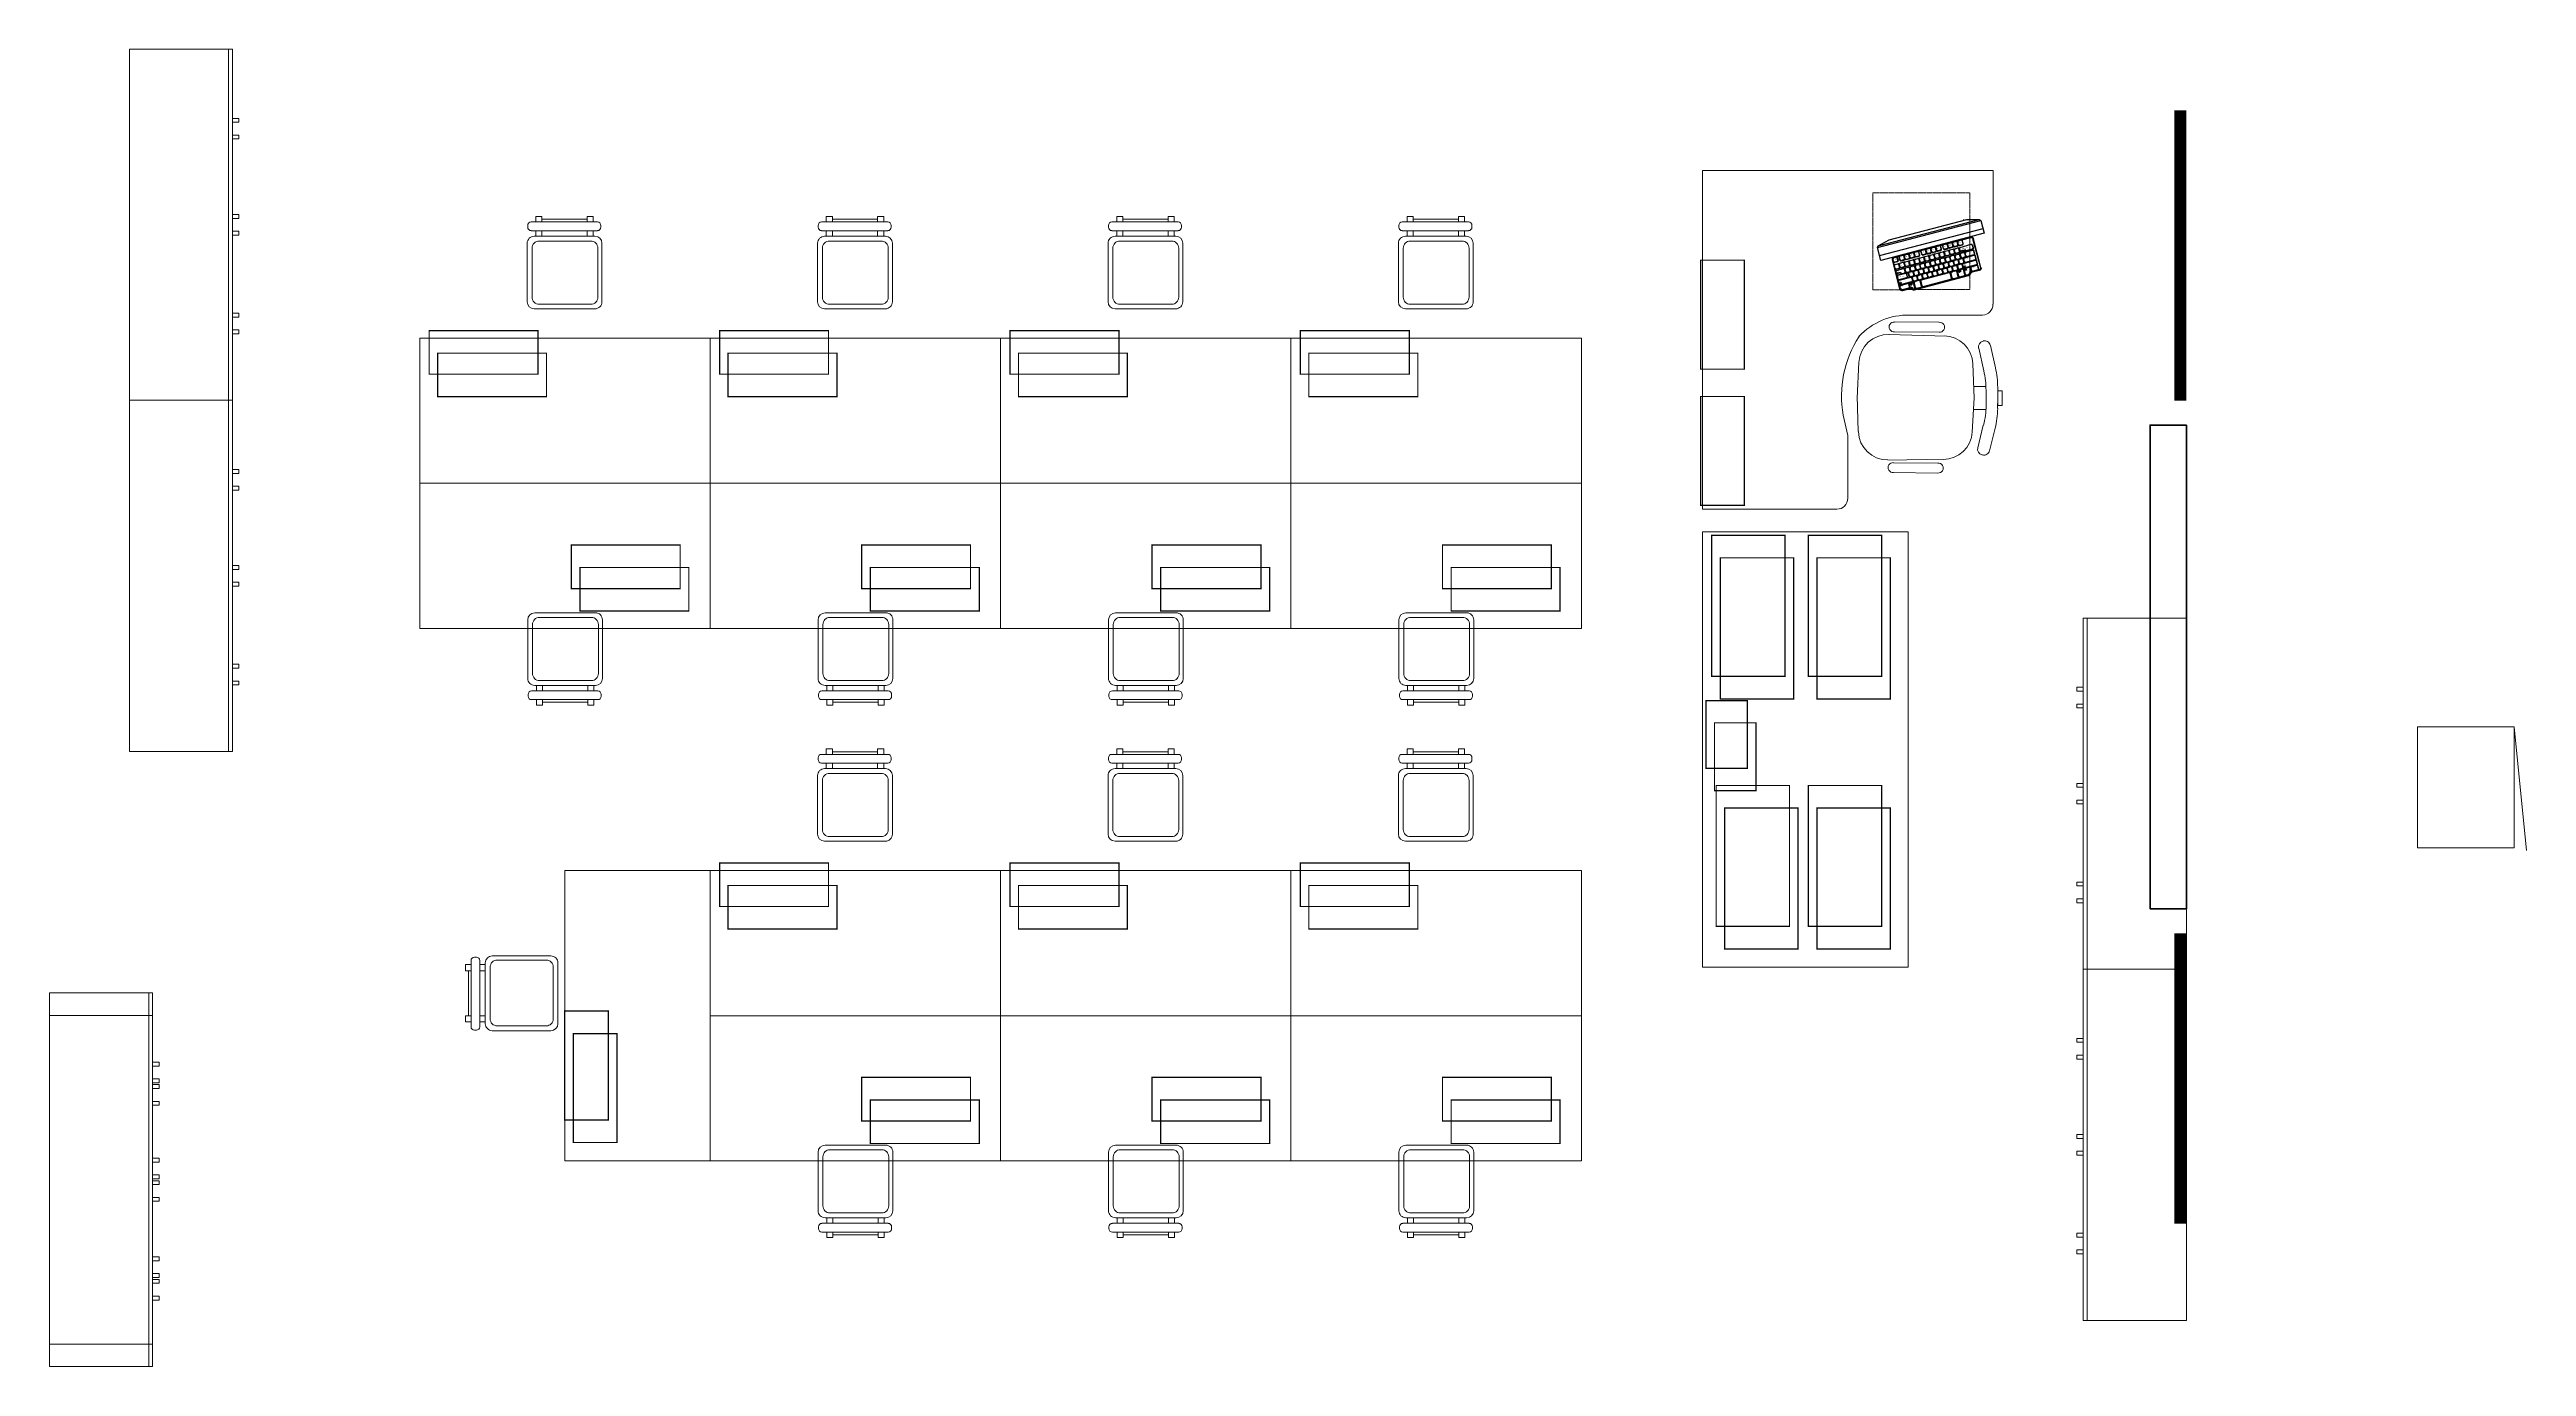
# Model space of a CAD drawing. Header units: millimetres. Extents: x -217756 to 263180, y 55413 to 130608.
# Drawn here: x -71376 to -61141, y 124708 to 130151 of the extents above; entities that cross this region are included whole.
import ezdxf

# ---------------------------------------------------------------- set-up
doc = ezdxf.new("R2010")
doc.units = ezdxf.units.MM
doc.linetypes.add('HIDDEN', pattern=[6, 4, -2])
doc.layers.add('ТХ_корр_25.03.26', color=1, linetype='Continuous', lineweight=30, plot=False)
doc.layers.add('ТХ_мебель передв', color=250, linetype='Continuous', lineweight=13)
doc.layers.add('ТХ_обор_комп принт', color=30, linetype='Continuous', lineweight=13)
doc.layers.add('ТХ_оборуд_учебн', color=80, linetype='Continuous')
doc.styles.add('Arial 200', font='arial.ttf', dxfattribs={"height": 500})
doc.styles.add('SIMPLEX', font='simplex.shx', dxfattribs={"width": 0.85, "oblique": 7})

# ---------------------------------------------------------------- blocks, each defined once
blk = doc.blocks.new('Шкаф для ПУИ 500х400')
blk.add_line((400, 0), (450, -510))
blk.add_lwpolyline([(400, -500), (400, 0), (0, 0), (0, -500)], close=True)
blk = doc.blocks.new('A$C9cd708a4')
at = {"layer": 'ТХ_мебель передв'}
blk.add_blockref('Шкаф для ПУИ 500х400', (156643, -3250), dxfattribs=at)
blk = doc.blocks.new('KEY')
at = {"color": 0}
for p, q in [((-0.2, 0), (0.2, 0)), ((-0.34, -0.54), (-0.34, -0.14)), ((-0.31, -0.5), (-0.31, -0.11)), ((-0.2, -0.61), (0.2, -0.61)), ((-0.2, -0.68), (0.2, -0.68)), ((0.31, -0.5), (0.31, -0.11)), ((0.34, -0.54), (0.34, -0.14))]:
    blk.add_line(p, q, dxfattribs=at)
for centre, radius, start, end in [((0.2, -0.11), 0.109, 360, 90), ((0.2, -0.14), 0.141, 360, 90), ((-0.2, -0.14), 0.141, 90, 180), ((-0.2, -0.54), 0.141, 180, 270), ((-0.2, -0.11), 0.109, 90, 180), ((-0.2, -0.5), 0.109, 180, 270), ((0.2, -0.5), 0.109, 270, 360), ((0.2, -0.54), 0.141, 270, 360)]:
    blk.add_arc(centre, radius, start, end, dxfattribs=at)
blk = doc.blocks.new('A$C6368dfc4')
at = {"true_color": 0x000000}
h = blk.add_hatch(color=18, dxfattribs=at)
h.paths.add_polyline_path([(154761, -1280), (154759, -1282), (154762, -1281)])
h.paths.add_polyline_path([(154762, -1281), (154759, -1282), (154762, -1283)])
h = blk.add_hatch(color=18, dxfattribs=at)
h.paths.add_polyline_path([(154496, -1372), (154493, -1374), (154496, -1374)])
h.paths.add_polyline_path([(154496, -1374), (154493, -1374), (154497, -1375)])
h = blk.add_hatch(color=18, dxfattribs=at)
h.paths.add_polyline_path([(154504, -1372), (154508, -1373), (154505, -1374)])
h.paths.add_polyline_path([(154505, -1374), (154508, -1373), (154505, -1375)])
at = {"color": 18, "true_color": 0x000000}
for p, q in [((154411, -1269, 1), (154839, -1157, 1)), ((154415, -1262, 1), (154832, -1153, 1)), ((154420, -1302, 1), (154848, -1190, 1)), ((154853, -1209, 1), (154425, -1322, 1)), ((154460, -1237, 1), (154781, -1153, 1)), ((154480, -1310, 1), (154797, -1227, 1)), ((154781, -1153, 1), (154832, -1153, 1)), ((154832, -1153, 1), (154839, -1157, 1)), ((154839, -1157, 1), (154853, -1209, 1)), ((154411, -1269, 1), (154415, -1262, 1)), ((154425, -1322, 1), (154411, -1269, 1)), ((154415, -1262, 1), (154460, -1237, 1)), ((154504, -1440, 1), (154473, -1320, 1)), ((154478, -1328, 1), (154475, -1318, 1)), ((154506, -1439, 1), (154475, -1319, 1)), ((154478, -1326, 1), (154476, -1317, 1)), ((154489, -1308, 1), (154480, -1310, 1)), ((154494, -1326, 1), (154482, -1329, 1)), ((154494, -1328, 1), (154483, -1331, 1)), ((154496, -1322, 1), (154493, -1310, 1)), ((154498, -1322, 1), (154494, -1311, 1)), ((154753, -1285, 1), (154750, -1273, 1)), ((154754, -1283, 1), (154751, -1272, 1)), ((154753, -1268, 1), (154799, -1255, 1)), ((154758, -1286, 1), (154804, -1274, 1)), ((154758, -1288, 1), (154805, -1275, 1)), ((154759, -1282, 1), (154777, -1277, 1)), ((154761, -1280, 1), (154759, -1282, 1)), ((154759, -1282, 1), (154762, -1283, 1)), ((154762, -1283, 1), (154761, -1280, 1)), ((154766, -1334, 1), (154817, -1321, 1)), ((154771, -1327, 1), (154768, -1315, 1)), ((154771, -1328, 1), (154768, -1316, 1)), ((154771, -1311, 1), (154811, -1300, 1)), ((154777, -1303, 1), (154774, -1291, 1)), ((154777, -1304, 1), (154774, -1292, 1)), ((154776, -1329, 1), (154816, -1318, 1)), ((154776, -1331, 1), (154816, -1320, 1)), ((154777, -1287, 1), (154806, -1280, 1)), ((154781, -1305, 1), (154811, -1298, 1)), ((154782, -1307, 1), (154811, -1300, 1)), ((154807, -1269, 1), (154803, -1258, 1)), ((154808, -1270, 1), (154805, -1258, 1)), ((154838, -1352, 1), (154806, -1232, 1)), ((154839, -1351, 1), (154808, -1232, 1)), ((154813, -1294, 1), (154810, -1282, 1)), ((154814, -1294, 1), (154811, -1283, 1)), ((154818, -1314, 1), (154815, -1303, 1)), ((154820, -1315, 1), (154816, -1303, 1)), ((154824, -1335, 1), (154821, -1323, 1)), ((154825, -1336, 1), (154822, -1324, 1)), ((154490, -1380, 1), (154487, -1368, 1)), ((154491, -1378, 1), (154488, -1367, 1)), ((154490, -1363, 1), (154519, -1355, 1)), ((154493, -1374, 1), (154507, -1371, 1)), ((154494, -1376, 1), (154493, -1372, 1)), ((154496, -1372, 1), (154493, -1374, 1)), ((154493, -1374, 1), (154497, -1375, 1)), ((154497, -1399, 1), (154493, -1387, 1)), ((154496, -1400, 1), (154493, -1389, 1)), ((154508, -1373, 1), (154495, -1376, 1)), ((154495, -1381, 1), (154524, -1373, 1)), ((154497, -1375, 1), (154496, -1372, 1)), ((154496, -1383, 1), (154534, -1373, 1)), ((154496, -1383, 1), (154525, -1375, 1)), ((154501, -1421, 1), (154498, -1409, 1)), ((154502, -1420, 1), (154499, -1408, 1)), ((154501, -1404, 1), (154549, -1391, 1)), ((154501, -1401, 1), (154533, -1393, 1)), ((154501, -1403, 1), (154539, -1393, 1)), ((154505, -1375, 1), (154504, -1372, 1)), ((154504, -1372, 1), (154508, -1373, 1)), ((154504, -1417, 1), (154506, -1413, 1)), ((154506, -1416, 1), (154504, -1417, 1)), ((154507, -1438, 1), (154504, -1429, 1)), ((154506, -1438, 1), (154504, -1430, 1)), ((154508, -1373, 1), (154505, -1375, 1)), ((154506, -1422, 1), (154554, -1409, 1)), ((154506, -1413, 1), (154511, -1415, 1)), ((154507, -1420, 1), (154506, -1416, 1)), ((154507, -1371, 1), (154508, -1375, 1)), ((154507, -1424, 1), (154555, -1411, 1)), ((154507, -1425, 1), (154536, -1417, 1)), ((154507, -1420, 1), (154509, -1420, 1)), ((154511, -1415, 1), (154508, -1416, 1)), ((154508, -1416, 1), (154509, -1420, 1)), ((154526, -1369, 1), (154523, -1357, 1)), ((154528, -1370, 1), (154524, -1358, 1)), ((154535, -1389, 1), (154532, -1377, 1)), ((154536, -1390, 1), (154533, -1378, 1)), ((154542, -1388, 1), (154539, -1376, 1)), ((154544, -1431, 1), (154541, -1419, 1)), ((154545, -1432, 1), (154542, -1420, 1)), ((154547, -1432, 1), (154543, -1419, 1)), ((154546, -1434, 1), (154543, -1420, 1)), ((154557, -1412, 1), (154546, -1414, 1)), ((154546, -1423, 1), (154547, -1416, 1)), ((154551, -1415, 1), (154550, -1422, 1)), ((154557, -1405, 1), (154554, -1394, 1)), ((154555, -1414, 1), (154554, -1421, 1)), ((154558, -1406, 1), (154555, -1394, 1)), ((154566, -1435, 1), (154561, -1414, 1)), ((154568, -1435, 1), (154562, -1415, 1)), ((154567, -1435, 1), (154562, -1415, 1)), ((154568, -1434, 1), (154563, -1413, 1)), ((154564, -1441, 1), (154788, -1382, 1)), ((154565, -1443, 1), (154788, -1384, 1)), ((154565, -1409, 1), (154584, -1404, 1)), ((154573, -1437, 1), (154591, -1432, 1)), ((154594, -1428, 1), (154588, -1407, 1)), ((154595, -1428, 1), (154589, -1407, 1)), ((154595, -1428, 1), (154590, -1407, 1)), ((154596, -1427, 1), (154591, -1406, 1)), ((154593, -1402, 1), (154708, -1372, 1)), ((154600, -1429, 1), (154715, -1399, 1)), ((154601, -1431, 1), (154716, -1401, 1)), ((154717, -1395, 1), (154712, -1374, 1)), ((154719, -1396, 1), (154713, -1375, 1)), ((154720, -1395, 1), (154714, -1375, 1)), ((154720, -1394, 1), (154715, -1373, 1)), ((154717, -1369, 1), (154736, -1364, 1)), ((154724, -1397, 1), (154743, -1392, 1)), ((154725, -1398, 1), (154743, -1393, 1)), ((154745, -1388, 1), (154740, -1367, 1)), ((154746, -1388, 1), (154741, -1367, 1)), ((154748, -1387, 1), (154742, -1366, 1)), ((154747, -1388, 1), (154742, -1367, 1)), ((154745, -1362, 1), (154763, -1357, 1)), ((154745, -1371, 1), (154746, -1364, 1)), ((154750, -1363, 1), (154749, -1370, 1)), ((154752, -1389, 1), (154771, -1384, 1)), ((154752, -1391, 1), (154771, -1386, 1)), ((154754, -1362, 1), (154754, -1369, 1)), ((154766, -1351, 1), (154762, -1340, 1)), ((154766, -1350, 1), (154763, -1339, 1)), ((154773, -1380, 1), (154767, -1360, 1)), ((154768, -1348, 1), (154771, -1344, 1)), ((154771, -1347, 1), (154768, -1348, 1)), ((154775, -1381, 1), (154769, -1360, 1)), ((154774, -1381, 1), (154769, -1360, 1)), ((154770, -1353, 1), (154821, -1339, 1)), ((154775, -1380, 1), (154770, -1359, 1)), ((154771, -1354, 1), (154822, -1341, 1)), ((154771, -1344, 1), (154775, -1346, 1)), ((154772, -1351, 1), (154771, -1347, 1)), ((154771, -1357, 1), (154777, -1355, 1)), ((154773, -1364, 1), (154771, -1357, 1)), ((154772, -1346, 1), (154773, -1350, 1)), ((154775, -1346, 1), (154772, -1346, 1)), ((154772, -1351, 1), (154773, -1350, 1)), ((154772, -1355, 1), (154791, -1350, 1)), ((154772, -1358, 1), (154777, -1357, 1)), ((154772, -1360, 1), (154778, -1359, 1)), ((154773, -1357, 1), (154776, -1356, 1)), ((154773, -1359, 1), (154777, -1358, 1)), ((154773, -1361, 1), (154777, -1360, 1)), ((154779, -1362, 1), (154773, -1364, 1)), ((154774, -1362, 1), (154778, -1361, 1)), ((154777, -1355, 1), (154779, -1362, 1)), ((154777, -1358, 1), (154779, -1358, 1)), ((154778, -1360, 1), (154777, -1358, 1)), ((154779, -1358, 1), (154778, -1359, 1)), ((154779, -1360, 1), (154778, -1359, 1)), ((154778, -1359, 1), (154779, -1360, 1)), ((154778, -1359, 1), (154778, -1360, 1)), ((154779, -1360, 1), (154779, -1360, 1)), ((154779, -1382, 1), (154787, -1380, 1)), ((154780, -1384, 1), (154788, -1382, 1)), ((154799, -1366, 1), (154795, -1352, 1)), ((154800, -1368, 1), (154796, -1353, 1)), ((154800, -1364, 1), (154797, -1353, 1)), ((154801, -1363, 1), (154798, -1352, 1)), ((154800, -1348, 1), (154822, -1342, 1)), ((154832, -1361, 1), (154801, -1369, 1)), ((154833, -1363, 1), (154802, -1371, 1)), ((154805, -1366, 1), (154827, -1360, 1)), ((154805, -1367, 1), (154827, -1362, 1)), ((154829, -1356, 1), (154826, -1344, 1)), ((154830, -1356, 1), (154827, -1345, 1)), ((154514, -1442, 1), (154541, -1435, 1)), ((154515, -1445, 1), (154546, -1436, 1)), ((154515, -1444, 1), (154542, -1437, 1)), ((154516, -1446, 1), (154547, -1438, 1)), ((154564, -1439, 1), (154564, -1439, 1)), ((154564, -1441, 1), (154564, -1441, 1)), ((154573, -1438, 1), (154592, -1433, 1))]:
    blk.add_line(p, q, dxfattribs=at)
at = {"color": 18, "true_color": 0x000000, "elevation": 1}
for points in [[(154479, -1308), (154796, -1225)], [(154768, -1156), (154768, -1153)]]:
    blk.add_lwpolyline(points, dxfattribs=at)
at = {"color": 18, "true_color": 0x000000, "extrusion": (0, 0, -1)}
for centre, major_axis, start_param, end_param in [((154799, -1234, 1), (8.23, -4.8), 3.926991, 5.497787), ((154799, -1234, 1), (6.58, -3.84), 3.926991, 5.497787), ((154786, -1375, 1), (3.84, 6.58), 1.336239, 2.356194), ((154786, -1375, 1), (8.23, -4.8), -0.234557, 0.785398), ((154804, -1380, 1), (9.87, -5.76), 2.907036, 3.926991), ((154804, -1380, 1), (8.23, -4.8), 2.907036, 3.926991), ((154830, -1354, 1), (3.84, 6.58), 0.785398, 2.356194), ((154830, -1354, 1), (4.8, 8.23), 0.785398, 2.356194)]:
    blk.add_ellipse(centre, major_axis=major_axis, ratio=1, start_param=start_param, end_param=end_param, dxfattribs=at)
at = {"color": 18, "true_color": 0x000000}
for centre, major_axis, ratio, start_param, end_param in [((154482, -1317, 1), (-4.8, -8.23), 1, 3.926991, 5.497787), ((154482, -1317, 1), (-3.84, -6.58), 1, 3.926991, 5.497787), ((154482, -1317, 1), (-5.76, 3.36), 1, 5.497787, 7.068583), ((154481, -1316, 1), (-2.88, -4.94), 1, 3.926991, 5.497787), ((154481, -1326, 1), (-1.68, -2.88), 1, -0.785398, 0.785398), ((154482, -1326, 1), (-3.7, 2.16), 1, 0.785398, 2.356194), ((154490, -1311, 1), (-2.88, 1.68), 1, 3.926991, 5.497787), ((154490, -1312, 1), (-3.7, 2.16), 1, 3.926991, 5.497787), ((154493, -1322, 1), (-1.68, -2.88), 1, 0.785398, 2.356194), ((154493, -1323, 1), (-2.16, -3.7), 1, 0.785398, 2.356194), ((154754, -1272, 1), (-2.16, -3.7), 1, 3.926991, 5.497787), ((154754, -1271, 1), (-2.88, 1.68), 1, 5.497787, 7.068583), ((154757, -1283, 1), (-3.7, 2.16), 1, 0.785398, 2.356194), ((154757, -1283, 1), (-1.68, -2.88), 1, -0.785398, 0.785398), ((154772, -1315, 1), (-3.7, 2.16), 1, 5.497787, 7.068583), ((154772, -1314, 1), (-2.88, 1.68), 1, 5.497787, 7.068583), ((154775, -1326, 1), (-1.68, -2.88), 1, -0.785398, 0.785398), ((154775, -1327, 1), (-2.16, -3.7), 1, -0.785398, 0.785398), ((154778, -1291, 1), (-3.7, 2.16), 1, 5.497787, 7.068583), ((154778, -1290, 1), (-2.88, 1.68), 1, 5.497787, 7.068583), ((154781, -1302, 1), (-1.68, -2.88), 1, -0.785398, 0.785398), ((154781, -1303, 1), (-2.16, -3.7), 1, -0.785398, 0.785398), ((154800, -1259, 1), (-1.68, -2.88), 1, 2.356194, 3.926991), ((154800, -1260, 1), (-2.16, -3.7), 1, 2.356194, 3.926991), ((154803, -1270, 1), (-2.88, 1.68), 1, 2.356194, 3.926991), ((154804, -1271, 1), (-3.7, 2.16), 1, 2.356194, 3.926991), ((154807, -1283, 1), (-1.68, -2.88), 1, 2.356194, 3.926991), ((154807, -1284, 1), (-2.16, -3.7), 1, 2.356194, 3.926991), ((154810, -1294, 1), (-2.88, 1.68), 1, 2.356194, 3.926991), ((154810, -1295, 1), (-3.7, 2.16), 1, 2.356194, 3.926991), ((154812, -1303, 1), (-1.68, -2.88), 1, 2.356194, 3.926991), ((154812, -1304, 1), (-2.16, -3.7), 1, 2.356194, 3.926991), ((154815, -1315, 1), (-2.88, 1.68), 1, 2.356194, 3.926991), ((154815, -1316, 1), (-3.7, 2.16), 1, 2.356194, 3.926991), ((154818, -1324, 1), (-1.68, -2.88), 1, 2.356194, 3.926991), ((154818, -1325, 1), (-2.16, -3.7), 1, 2.356194, 3.926991), ((154491, -1367, 1), (-2.16, -3.7), 1, 3.926991, 5.497787), ((154491, -1366, 1), (-1.68, -2.88), 1, 3.926991, 5.497787), ((154495, -1378, 1), (-3.7, 2.16), 1, 0.785398, 2.356194), ((154494, -1378, 1), (-2.88, 1.68), 1, 0.785398, 2.356194), ((154497, -1387, 1), (-2.16, -3.7), 1, 3.926991, 5.497787), ((154497, -1387, 1), (-1.68, -2.88), 1, 3.926991, 5.497787), ((154500, -1399, 1), (-3.7, 2.16), 1, 0.785398, 2.356194), ((154500, -1398, 1), (-2.88, 1.68), 1, 0.785398, 2.356194), ((154502, -1407, 1), (-1.68, -2.88), 1, 3.926991, 5.497787), ((154502, -1408, 1), (-2.16, -3.7), 1, 3.926991, 5.497787), ((154505, -1420, 1), (-3.7, 2.16), 1, 0.785398, 2.356194), ((154505, -1419, 1), (-2.88, 1.68), 1, 0.785398, 2.356194), ((154508, -1429, 1), (-2.16, -3.7), 1, 3.926991, 5.497787), ((154508, -1428, 1), (-1.68, -2.88), 1, 3.926991, 5.497787), ((154520, -1359, 1), (-3.7, 2.16), 1, 3.926991, 5.497787), ((154520, -1358, 1), (-2.88, 1.68), 1, 3.926991, 5.497787), ((154523, -1370, 1), (-1.68, -2.88), 1, 0.785398, 2.356194), ((154523, -1371, 1), (-2.16, -3.7), 1, 0.785398, 2.356194), ((154529, -1379, 1), (-3.7, 2.16), 1, 3.926991, 5.497787), ((154529, -1378, 1), (-1.68, -2.88), 1, 2.356194, 3.926991), ((154532, -1390, 1), (-2.88, 1.68), 1, 2.356194, 3.926991), ((154532, -1391, 1), (-2.16, -3.7), 1, 0.785398, 2.356194), ((154535, -1377, 1), (-3.7, 2.16), 1, 3.926991, 5.497787), ((154538, -1421, 1), (-3.7, 2.16), 1, 3.926991, 5.497787), ((154537, -1420, 1), (-1.68, -2.88), 1, 2.356194, 3.926991), ((154538, -1389, 1), (-2.16, -3.7), 1, 0.785398, 2.356194), ((154540, -1432, 1), (-2.88, 1.68), 1, 2.356194, 3.926991), ((154547, -1419, 1), (-2.16, -3.7), 1, 3.926991, 5.497787), ((154541, -1433, 1), (-2.16, -3.7), 1, 0.785398, 2.356194), ((154547, -1418, 1), (-1.68, -2.88), 1, 3.926991, 5.497787), ((154548, -1419, 1), (-2.1, -0.55), 0.316309, 3.141593, 6.283185), ((154548, -1423, 1), (-2.1, -0.55), 0.316309, 3.141593, 6.283185), ((154549, -1416, 1), (-2.1, -0.55), 0.316309, 3.141593, 6.283185), ((154549, -1432, 1), (-1.65, 0.96), 1, 0.785398, 2.130466), ((154550, -1395, 1), (-1.68, -2.88), 1, 2.356194, 3.926991), ((154551, -1395, 1), (-3.7, 2.16), 1, 3.926991, 5.497787), ((154552, -1422, 1), (-2.1, -0.55), 0.316309, 0, 3.141593), ((154553, -1415, 1), (-2.1, -0.55), 0.316309, 0, 3.141593), ((154553, -1418, 1), (-2.1, -0.55), 0.316309, 0, 3.141593), ((154553, -1406, 1), (-2.88, 1.68), 1, 2.356194, 3.926991), ((154554, -1407, 1), (-2.16, -3.7), 1, 0.785398, 2.356194), ((154558, -1415, 1), (-1.68, -2.88), 1, 2.356194, 3.926991), ((154558, -1416, 1), (-3.7, 2.16), 1, 3.926991, 5.497787), ((154566, -1413, 1), (-2.16, -3.7), 1, 3.926991, 5.497787), ((154566, -1412, 1), (-1.68, -2.88), 1, 3.926991, 5.497787), ((154585, -1408, 1), (-1.68, -2.88), 1, 2.356194, 3.926991), ((154585, -1409, 1), (-3.7, 2.16), 1, 3.926991, 5.497787), ((154594, -1406, 1), (-2.16, -3.7), 1, 3.926991, 5.497787), ((154594, -1405, 1), (-2.88, 1.68), 1, 5.497787, 7.068583), ((154590, -1428, 1), (-2.88, 1.68), 1, 2.356194, 3.926991), ((154591, -1429, 1), (-2.16, -3.7), 1, 0.785398, 2.356194), ((154600, -1427, 1), (-3.7, 2.16), 1, 0.785398, 2.356194), ((154599, -1426, 1), (-1.68, -2.88), 1, -0.785398, 0.785398), ((154709, -1376, 1), (-3.7, 2.16), 1, 3.926991, 5.497787), ((154709, -1375, 1), (-1.68, -2.88), 1, 2.356194, 3.926991), ((154718, -1373, 1), (-2.16, -3.7), 1, 3.926991, 5.497787), ((154718, -1373, 1), (-1.68, -2.88), 1, 3.926991, 5.497787), ((154714, -1396, 1), (-2.88, 1.68), 1, 2.356194, 3.926991), ((154714, -1397, 1), (-2.16, -3.7), 1, 0.785398, 2.356194), ((154723, -1393, 1), (-2.88, 1.68), 1, 0.785398, 2.356194), ((154724, -1394, 1), (-3.7, 2.16), 1, 0.785398, 2.356194), ((154737, -1368, 1), (-1.68, -2.88), 1, 2.356194, 3.926991), ((154737, -1369, 1), (-3.7, 2.16), 1, 3.926991, 5.497787), ((154746, -1366, 1), (-2.16, -3.7), 1, 3.926991, 5.497787), ((154746, -1365, 1), (-2.88, 1.68), 1, 5.497787, 7.068583), ((154742, -1388, 1), (-2.88, 1.68), 1, 2.356194, 3.926991), ((154742, -1389, 1), (-2.16, -3.7), 1, 0.785398, 2.356194), ((154748, -1367, 1), (-2.1, -0.55), 0.316309, 3.141593, 6.283185), ((154747, -1370, 1), (-2.1, -0.55), 0.316309, 3.141593, 6.283185), ((154748, -1363, 1), (-2.1, -0.55), 0.316309, 3.141593, 6.283185), ((154751, -1387, 1), (-3.7, 2.16), 1, 0.785398, 2.356194), ((154751, -1386, 1), (-1.68, -2.88), 1, -0.785398, 0.785398), ((154751, -1369, 1), (-2.1, -0.55), 0.316309, 0, 3.141593), ((154752, -1362, 1), (-2.1, -0.55), 0.316309, 0, 3.141593), ((154752, -1366, 1), (-2.1, -0.55), 0.316309, 0, 3.141593), ((154767, -1339, 1), (-2.16, -3.7), 1, 3.926991, 5.497787), ((154766, -1338, 1), (-2.88, 1.68), 1, 5.497787, 7.068583), ((154764, -1360, 1), (-2.88, 1.68), 1, 3.926991, 5.497787), ((154764, -1361, 1), (-3.7, 2.16), 1, 3.926991, 5.497787), ((154769, -1349, 1), (-1.68, -2.88), 1, -0.785398, 0.785398), ((154770, -1350, 1), (-3.7, 2.16), 1, 0.785398, 2.356194), ((154773, -1359, 1), (-3.7, 2.16), 1, 5.497787, 7.068583), ((154773, -1358, 1), (-2.88, 1.68), 1, 5.497787, 7.068583), ((154770, -1381, 1), (-1.68, -2.88), 1, 0.785398, 2.356194), ((154770, -1382, 1), (-2.16, -3.7), 1, 0.785398, 2.356194), ((154779, -1379, 1), (-1.68, -2.88), 1, -0.785398, 0.785398), ((154779, -1380, 1), (-2.16, -3.7), 1, -0.785398, 0.785398), ((154786, -1375, 1), (-4.63, 2.7), 1, 2.356194, 3.37615), ((154786, -1375, 1), (-6.58, 3.84), 1, 2.356194, 3.37615), ((154786, -1375, 1), (-6.28, 3.66), 1, 2.356194, 3.37615), ((154786, -1375, 1), (-8.23, 4.8), 1, 2.356194, 3.37615), ((154792, -1353, 1), (-2.88, 1.68), 1, 3.926991, 5.497787), ((154792, -1354, 1), (-3.7, 2.16), 1, 3.926991, 5.497787), ((154804, -1380, 1), (-6.9, -11.8), 1, 4.152719, 4.946946), ((154804, -1380, 1), (-9.87, 5.76), 1, 5.497787, 6.517742), ((154804, -1380, 1), (-10.2, 5.9), 1, 5.684248, 6.517742), ((154804, -1380, 1), (-4.8, -8.23), 1, 3.926991, 4.946946), ((154801, -1352, 1), (-2.16, -3.7), 1, 3.926991, 5.497787), ((154801, -1351, 1), (-1.68, -2.88), 1, 3.926991, 5.497787), ((154797, -1367, 1), (-0.96, -1.65), 1, 1.011126, 2.356194), ((154798, -1368, 1), (-0.96, -1.65), 1, 0.971859, 2.356194), ((154804, -1363, 1), (-3.7, 2.16), 1, 0.785398, 2.356194), ((154804, -1362, 1), (-2.88, 1.68), 1, 0.785398, 2.356194), ((154821, -1336, 1), (-2.88, 1.68), 1, 2.356194, 3.926991), ((154821, -1337, 1), (-3.7, 2.16), 1, 2.356194, 3.926991), ((154823, -1345, 1), (-1.68, -2.88), 1, 2.356194, 3.926991), ((154823, -1346, 1), (-2.16, -3.7), 1, 2.356194, 3.926991), ((154826, -1357, 1), (-2.88, 1.68), 1, 2.356194, 3.926991), ((154826, -1357, 1), (-3.7, 2.16), 1, 2.356194, 3.926991), ((154513, -1437, 1), (-8.23, 4.8), 1, 0.785398, 2.356194), ((154513, -1436, 1), (-6.58, 3.84), 1, 0.785398, 2.356194), ((154513, -1437, 1), (-6.58, 3.84), 1, 0.785398, 2.356194), ((154512, -1437, 1), (-4.94, 2.88), 1, 0.785398, 2.356194), ((154548, -1434, 1), (-1.65, 0.96), 1, 0.785398, 2.169734), ((154549, -1447, 1), (-5.76, -9.87), 1, 2.907036, 3.926991), ((154549, -1447, 1), (-4.8, -8.23), 1, 2.907036, 3.926991), ((154549, -1447, 1), (-5.9, -10.2), 1, 2.907036, 3.74053), ((154549, -1447, 1), (-11.8, 6.9), 1, 4.477832, 5.272059), ((154562, -1434, 1), (-4.8, -8.23), 1, -0.234557, 0.785398), ((154562, -1434, 1), (-6.58, 3.84), 1, 1.336239, 2.356194), ((154562, -1434, 1), (-3.66, -6.28), 1, -0.234557, 0.785398), ((154562, -1434, 1), (-2.7, -4.63), 1, -0.234557, 0.785398), ((154563, -1436, 1), (-2.88, 1.68), 1, 2.356194, 3.926991), ((154563, -1437, 1), (-2.16, -3.7), 1, 0.785398, 2.356194), ((154572, -1433, 1), (-2.88, 1.68), 1, 0.785398, 2.356194), ((154572, -1434, 1), (-3.7, 2.16), 1, 0.785398, 2.356194)]:
    blk.add_ellipse(centre, major_axis=major_axis, ratio=ratio, start_param=start_param, end_param=end_param, dxfattribs=at)
for points in [[(154493, -1374, 1), (154493, -1374, 1), (154493, -1374, 1)], [(154508, -1373, 1), (154508, -1373, 1), (154508, -1373, 1)]]:
    blk.add_solid(points, dxfattribs=at)
at = {"color": 18, "true_color": 0x000000, "xscale": 30.48000000044703, "yscale": 30.48000000044703, "zscale": 60.96, "rotation": 14.75169834379151}
for p in [(154510, -1302, 1), (154511, -1331, 1), (154531, -1297, 1), (154531, -1326, 1), (154552, -1291, 1), (154552, -1321, 1), (154572, -1286, 1), (154573, -1315, 1), (154593, -1310, 1), (154600, -1278, 1), (154614, -1304, 1), (154617, -1329, 1), (154621, -1273, 1), (154635, -1299, 1), (154638, -1324, 1), (154641, -1268, 1), (154655, -1293, 1), (154658, -1318, 1), (154662, -1262, 1), (154676, -1288, 1), (154679, -1313, 1), (154690, -1255, 1), (154694, -1331, 1), (154697, -1282, 1), (154700, -1308, 1), (154710, -1249, 1), (154715, -1326, 1), (154717, -1277, 1), (154720, -1302, 1), (154731, -1244, 1), (154735, -1320, 1), (154738, -1272, 1), (154741, -1297, 1), (154752, -1239, 1), (154756, -1315, 1), (154762, -1291, 1), (154490, -1337, 1), (154534, -1351, 1), (154549, -1369, 1), (154555, -1346, 1), (154564, -1387, 1), (154570, -1364, 1), (154576, -1340, 1), (154585, -1382, 1), (154590, -1358, 1), (154596, -1335, 1), (154606, -1376, 1), (154611, -1353, 1), (154626, -1371, 1), (154632, -1348, 1), (154647, -1366, 1), (154652, -1342, 1), (154668, -1360, 1), (154673, -1337, 1), (154689, -1355, 1), (154709, -1349, 1), (154730, -1344, 1), (154751, -1338, 1)]:
    blk.add_blockref('KEY', p, dxfattribs=at)
at = {"color": 18, "true_color": 0x000000}
for s, height, style, p in [('Esc', 3.81, 'Arial 200', (154489, -1314, 1)), ('F1', 3.81, 'Arial 200', (154511, -1308, 1)), ('F2', 3.81, 'Arial 200', (154533, -1303, 1)), ('@', 3.81, 'Arial 200', (154531, -1330, 1)), ('#', 3.81, 'Arial 200', (154549, -1323, 1)), ('F3', 3.81, 'Arial 200', (154554, -1297, 1)), ('3', 3.81, 'Arial 200', (154551, -1330, 1)), ('$', 3.81, 'Arial 200', (154570, -1317, 1)), ('F4', 3.81, 'Arial 200', (154574, -1292, 1)), ('4', 3.81, 'Arial 200', (154572, -1324, 1)), ('%', 3.81, 'Arial 200', (154592, -1312, 1)), ('5', 3.81, 'Arial 200', (154593, -1319, 1)), ('F5', 3.81, 'Arial 200', (154602, -1284, 1)), ('^ ', 3.81, 'Arial 200', (154613, -1310, 1)), ('6', 3.81, 'Arial 200', (154613, -1313, 1)), ('F6', 3.81, 'Arial 200', (154623, -1279, 1)), ('&', 3.81, 'Arial 200', (154633, -1302, 1)), ('7', 3.81, 'Arial 200', (154634, -1308, 1)), ('Y', 3.81, 'Arial 200', (154637, -1326, 1)), ('F7', 3.81, 'Arial 200', (154643, -1274, 1)), ('*', 3.81, 'Arial 200', (154654, -1300, 1)), ('8', 3.81, 'Arial 200', (154655, -1302, 1)), ('U', 3.81, 'Arial 200', (154657, -1321, 1)), ('F8', 3.81, 'Arial 200', (154664, -1268, 1)), ('(', 3.81, 'Arial 200', (154674, -1291, 1)), ('9', 3.81, 'Arial 200', (154675, -1297, 1)), ('I', 3.81, 'Arial 200', (154677, -1316, 1)), ('F9', 3.81, 'Arial 200', (154692, -1261, 1)), (')', 3.81, 'Arial 200', (154695, -1285, 1)), ('0', 3.81, 'Arial 200', (154696, -1292, 1)), ('O', 3.81, 'Arial 200', (154698, -1310, 1)), ('F10', 3.81, 'Arial 200', (154715, -1255, 1)), ('L', 3.81, 'Arial 200', (154713, -1328, 1)), ('_', 3.81, 'Arial 200', (154716, -1282, 1)), ('-', 3.81, 'Arial 200', (154717, -1290, 1)), ('P', 3.81, 'Arial 200', (154719, -1305, 1)), ('F11', 3.81, 'Arial 200', (154735, -1249, 1)), (':', 3.81, 'Arial 200', (154732, -1325, 1)), ('+', 3.81, 'Arial 200', (154737, -1275, 1)), ('{', 3.81, 'Arial 200', (154738, -1302, 1)), ('=', 3.81, 'Arial 200', (154739, -1283, 1)), ('[', 3.81, 'Arial 200', (154739, -1310, 1)), ('F12', 3.81, 'Arial 200', (154756, -1244, 1)), ('"', 3.81, 'Arial 200', (154753, -1321, 1)), ('}', 3.81, 'Arial 200', (154759, -1296, 1)), (']', 3.81, 'Arial 200', (154760, -1304, 1)), ('Backspace', 3.81, 'Arial 200', (154784, -1267, 1)), ('Enter', 3.81, 'Arial 200', (154784, -1310, 1)), ('|', 3.81, 'Arial 200', (154780, -1291, 1)), ('\\', 3.81, 'Arial 200', (154782, -1298, 1)), ('~', 3.81, 'Arial 200', (154488, -1343, 1)), ('`', 3.81, 'Arial 200', (154490, -1354, 1)), ('Tab', 3.81, 'Arial 200', (154498, -1363, 1)), ('CapsLock', 3.81, 'Arial 200', (154520, -1383, 1)), ('Shift', 3.81, 'Arial 200', (154511, -1406, 1)), ('Ctrl', 3.81, 'Arial 200', (154514, -1426, 1)), ('!', 3.81, 'Arial 200', (154508, -1334, 1)), ('1', 3.81, 'Arial 200', (154510, -1341, 1)), ('2', 3.81, 'Arial 200', (154530, -1335, 1)), ('Q', 3.81, 'Arial 200', (154535, -1353, 1)), ('A', 3.81, 'Arial 200', (154548, -1371, 1)), ('W', 3.81, 'Arial 200', (154556, -1347, 1)), ('Z', 3.81, 'Arial 200', (154563, -1389, 1)), ('S', 3.81, 'Arial 200', (154568, -1366, 1)), ('Alt', 3.81, 'Arial 200', (154571, -1411, 1)), ('E', 3.81, 'Arial 200', (154575, -1343, 1)), ('X', 3.81, 'Arial 200', (154584, -1384, 1)), ('D', 3.81, 'Arial 200', (154590, -1360, 1)), ('R', 3.81, 'Arial 200', (154596, -1337, 1)), ('C', 3.81, 'Arial 200', (154605, -1378, 1)), ('F', 2.38, 'SIMPLEX', (154608, -1357, 1)), ('T', 3.81, 'Arial 200', (154617, -1332, 1)), ('V', 3.81, 'Arial 200', (154625, -1373, 1)), ('G', 3.81, 'Arial 200', (154631, -1349, 1)), ('B', 3.81, 'Arial 200', (154646, -1367, 1)), ('H', 3.81, 'Arial 200', (154651, -1344, 1)), ('N', 3.81, 'Arial 200', (154667, -1362, 1)), ('J', 3.81, 'Arial 200', (154671, -1339, 1)), ('M', 3.81, 'Arial 200', (154688, -1356, 1)), ('K', 3.81, 'Arial 200', (154693, -1333, 1)), ('<', 3.81, 'Arial 200', (154708, -1354, 1)), (',', 3.81, 'Arial 200', (154710, -1365, 1)), ('Alt', 3.81, 'Arial 200', (154722, -1370, 1)), ('>', 3.81, 'Arial 200', (154728, -1349, 1)), ('.', 3.81, 'Arial 200', (154730, -1358, 1)), (';', 3.81, 'Arial 200', (154734, -1334, 1)), ('?', 3.81, 'Arial 200', (154748, -1343, 1)), ('/', 3.81, 'Arial 200', (154749, -1350, 1)), ("'", 3.81, 'Arial 200', (154756, -1331, 1)), ('Shift', 3.81, 'Arial 200', (154774, -1336, 1)), ('Ctrl', 3.81, 'Arial 200', (154807, -1348, 1))]:
    blk.add_text(s, height=height, rotation=194.7517, dxfattribs=dict(at, style=style)).set_placement(p)
blk = doc.blocks.new('стол угловой 1200х1400')
at = {"extrusion": (-6.20986e-05, 0.000470696, 1)}
for p, q in [((-20568, 32128, -393), (-20568, 33328, -394)), ((-20568, 33328, -394), (-20015, 33328, -394)), ((-19970, 32985, -393), (-19970, 33285, -394)), ((-19213, 32728, -393), (-19472, 32728, -393)), ((-19168, 32683, -393), (-19168, 32128, -393)), ((-19168, 32128, -393), (-20568, 32128, -393))]:
    blk.add_line(p, q, dxfattribs=at)
at = {"linetype": 'HIDDEN', "ltscale": 0.1}
blk.add_lwpolyline([(-20476, 33232), (-20076, 33232), (-20075, 32832), (-20475, 32832)], close=True, dxfattribs=at)
at = {"extrusion": (-6.20986e-05, 0.000470696, 1), "elevation": -377}
blk.add_lwpolyline([(-19472, 32728), (-19557, 32709)], dxfattribs=at)
at = {"extrusion": (-6.20986e-05, 0.000470696, 1)}
for centre, radius, start, end in [((-20015, 33283, -377), 45, 2.4817, 90.0151), ((-19697, 32975, -377), 273, 178.0222, 227.3755), ((-19635, 33157, -377), 455, 237.2104, 279.9393), ((-19213, 32683, -377), 45, 0.0151, 90.0151)]:
    blk.add_arc(centre, radius, start, end, dxfattribs=at)
blk = doc.blocks.new('A$Cc39e55ec')
at = {"layer": 'ТХ_мебель передв', "rotation": 270}
blk.add_blockref('стол угловой 1200х1400', (121561, -21518, 394), dxfattribs=at)
blk = doc.blocks.new('стул 5  340х340')
at = {"linetype": 'ByBlock', "extrusion": (-6.19742e-05, 0.000470712, 1)}
for p, q in [((-15375, 16628, 197), (-15375, 16620, 197)), ((-15087, 16642, 197), (-15361, 16642, 197)), ((-15361, 16606, 197), (-15087, 16606, 197)), ((-15341, 16665, 197), (-15316, 16665, 197)), ((-15341, 16665, 197), (-15341, 16642, 197)), ((-15341, 16606, 197), (-15341, 16583, 197)), ((-15316, 16642, 197), (-15316, 16665, 197)), ((-15316, 16653, 197), (-15129, 16653, 197)), ((-15316, 16583, 197), (-15316, 16606, 197)), ((-15129, 16665, 197), (-15104, 16665, 197)), ((-15129, 16665, 197), (-15129, 16642, 197)), ((-15129, 16606, 197), (-15129, 16583, 197)), ((-15104, 16642, 197), (-15104, 16665, 197)), ((-15104, 16583, 197), (-15104, 16606, 197)), ((-15073, 16620, 197), (-15073, 16628, 197))]:
    blk.add_line(p, q, dxfattribs=at)
at = {"ltscale": 100, "extrusion": (-6.19742e-05, 0.000470712, 1), "elevation": 206}
for points in [[(-15348, 16583), (-15097, 16583, -0.414169), (-15068, 16554), (-15068, 16312, -0.414258), (-15097, 16283), (-15348, 16283, -0.414169), (-15377, 16312), (-15377, 16554, -0.414258)], [(-15328, 16563), (-15114, 16563, -0.414214), (-15085, 16534), (-15085, 16331, -0.414214), (-15114, 16302), (-15328, 16302, -0.414214), (-15357, 16331), (-15357, 16534, -0.414214)]]:
    blk.add_lwpolyline(points, format="xyb", close=True, dxfattribs=at)
at = {"linetype": 'ByBlock', "extrusion": (-6.19742e-05, 0.000470712, 1)}
for centre, start, end in [((-15361, 16628, 206), 90, 180), ((-15361, 16620, 206), 180, 270), ((-15087, 16628, 206), 0, 90), ((-15087, 16620, 206), 270, 0)]:
    blk.add_arc(centre, 13.9, start, end, dxfattribs=at)
blk = doc.blocks.new('A$C8c173fd4')
at = {"layer": 'ТХ_мебель передв'}
for p in [(10041, 57490, -197), (11241, 57490, -197), (12441, 57490, -197), (13641, 57490, -197), (11241, 55290, -197), (12441, 55290, -197), (13641, 55290, -197)]:
    blk.add_blockref('стул 5  340х340', p, dxfattribs=at)
at = {"layer": 'ТХ_мебель передв', "xscale": -1, "rotation": 180}
for p in [(10043, 88800, -197), (11243, 88800, -197), (12443, 88800, -197), (13643, 88800, -197), (11243, 86600, -197), (12443, 86600, -197), (13643, 86600, -197)]:
    blk.add_blockref('стул 5  340х340', p, dxfattribs=at)
at = {"layer": 'ТХ_мебель передв', "rotation": 89.99999999999999}
blk.add_blockref('стул 5  340х340', (11074, 86167, -197), dxfattribs=at)
blk = doc.blocks.new('тумба под доской')
for points in [[(-1451, -426), (0, -426), (0, 0), (-1451, 0)], [(-1165, -453), (-1149, -453), (-1149, -426), (-1165, -426)], [(-1096, -453), (-1080, -453), (-1080, -426), (-1096, -426)], [(-768, -453), (-752, -453), (-752, -426), (-768, -426)], [(-699, -453), (-683, -453), (-683, -426), (-699, -426)], [(-360, -453), (-344, -453), (-344, -426), (-360, -426)], [(-291, -453), (-275, -453), (-275, -426), (-291, -426)]]:
    blk.add_lwpolyline(points, close=True)
blk.add_lwpolyline([(-1451, -410), (0, -410)])
blk = doc.blocks.new('A$Cdd239fcc')
at = {"layer": 'ТХ_мебель передв', "xscale": -1, "rotation": 90}
for p in [(-630, 55413), (-630, 53962), (-960, 51513)]:
    blk.add_blockref('тумба под доской', p, dxfattribs=at)
at = {"layer": 'ТХ_мебель передв', "rotation": 270}
for p in [(7870, 53062), (7870, 51611)]:
    blk.add_blockref('тумба под доской', p, dxfattribs=at)
blk = doc.blocks.new('A$Ca19fb75c')
at = {"layer": 'ТХ_оборуд_учебн', "ltscale": 100, "const_width": 5}
for points, elevation in [([(-315143, 73974), (-315143, 73524), (-314963, 73524), (-314963, 73974)], 394), ([(-314963, 73411), (-314963, 72961), (-315143, 72961), (-315143, 73411)], 1), ([(-314795, 72254), (-315098, 72254), (-315098, 72837), (-314795, 72837)], 0), ([(-314395, 72254), (-314698, 72254), (-314698, 72837), (-314395, 72837)], 0), ([(-315121, 71874), (-315121, 72154), (-314950, 72154), (-314950, 71874)], 0), ([(-314395, 71221), (-314698, 71221), (-314698, 71803), (-314395, 71803)], 0)]:
    blk.add_lwpolyline(points, close=True, dxfattribs=dict(at, elevation=elevation))
at = {"layer": 'ТХ_оборуд_учебн', "const_width": 5}
for points in [[(-320397, 73503), (-319947, 73503), (-319947, 73683), (-320397, 73683)], [(-319197, 73503), (-318747, 73503), (-318747, 73683), (-319197, 73683)], [(-317997, 73503), (-317547, 73503), (-317547, 73683), (-317997, 73683)], [(-316797, 73503), (-316347, 73503), (-316347, 73683), (-316797, 73683)], [(-319810, 72797), (-319360, 72797), (-319360, 72617), (-319810, 72617)], [(-318610, 72797), (-318160, 72797), (-318160, 72617), (-318610, 72617)], [(-317410, 72797), (-316960, 72797), (-316960, 72617), (-317410, 72617)], [(-316210, 72797), (-315760, 72797), (-315760, 72617), (-316210, 72617)], [(-319197, 71303), (-318747, 71303), (-318747, 71483), (-319197, 71483)], [(-317997, 71303), (-317547, 71303), (-317547, 71483), (-317997, 71483)], [(-316797, 71303), (-316347, 71303), (-316347, 71483), (-316797, 71483)], [(-318610, 70597), (-318160, 70597), (-318160, 70417), (-318610, 70417)], [(-317410, 70597), (-316960, 70597), (-316960, 70417), (-317410, 70417)], [(-316210, 70597), (-315760, 70597), (-315760, 70417), (-316210, 70417)]]:
    blk.add_lwpolyline(points, close=True, dxfattribs=at)
at = {"layer": 'ТХ_оборуд_учебн', "ltscale": 100, "const_width": 5}
blk.add_lwpolyline([(-314776, 71221), (-315079, 71221), (-315079, 71803), (-314776, 71803)], close=True, dxfattribs=at)
at = {"layer": 'ТХ_оборуд_учебн', "const_width": 5, "elevation": 137}
blk.add_lwpolyline([(-319657, 70421), (-319657, 70871), (-319837, 70871), (-319837, 70421)], close=True, dxfattribs=at)
blk = doc.blocks.new('М-60')
at = {"extrusion": (-6.19742e-05, 0.000470712, 1)}
for p, q in [((7035049, 1186549, 0), (7035051, 1186549, 0)), ((7035202, 1186569, 0), (7035439, 1186576, 0)), ((7035415, 1186627, 0), (7035232, 1186627, 0)), ((7035232, 1186586, 0), (7035416, 1186587, 0)), ((7034998, 1186438, 0), (7035020, 1186531, 0)), ((7035068, 1186520, 0), (7035047, 1186426, 0)), ((7035086, 1186313, 0), (7035093, 1186455, 0)), ((7035563, 1186460, 0), (7035570, 1186313, 0)), ((7034971, 1186283, 0), (7034970, 1186343, 0)), ((7034989, 1186343, 0), (7034971, 1186343, 0)), ((7034971, 1186343, 0), (7034971, 1186283, 0)), ((7034989, 1186313, 0), (7034989, 1186356, 0)), ((7034989, 1186313, 0), (7034989, 1186343, 0)), ((7035037, 1186344, 0), (7035037, 1186313, 0)), ((7035038, 1186361, 0), (7035088, 1186361, 0)), ((7034989, 1186283, 0), (7034971, 1186283, 0)), ((7034989, 1186313, 0), (7034989, 1186283, 0)), ((7034989, 1186313, 0), (7034990, 1186270, 0)), ((7035038, 1186283, 0), (7035037, 1186314, 0)), ((7035038, 1186266, 0), (7035089, 1186266, 0)), ((7035086, 1186315, 0), (7035095, 1186173, 0)), ((7035565, 1186174, 0), (7035570, 1186322, 0)), ((7035000, 1186188, 0), (7035023, 1186096, 0)), ((7035071, 1186108, 0), (7035048, 1186201, 0)), ((7035053, 1186078, 0), (7035054, 1186078, 0)), ((7035206, 1186060, 0), (7035443, 1186057, 0)), ((7035236, 1186044, 0), (7035420, 1186046, 0)), ((7035420, 1186005, 0), (7035237, 1186003, 0))]:
    blk.add_line(p, q, dxfattribs=at)
for centre, start, end in [((7035230, 1186606, 122), 84.9987, 275.5247), ((7035417, 1186607, 122), 264.9987, 95.5247), ((7035234, 1186024, 122), 85.3479, 275.874), ((7035422, 1186026, 122), 265.3479, 95.874)]:
    blk.add_arc(centre, 20.6, start, end, dxfattribs=at)
at = {"extrusion": (6.19742e-05, -0.000470712, -1)}
for centre, major_axis, start_param, end_param in [((7035043, 1186525, 0), (15.6, 18.5, 0), 4.240369, 5.829345), ((7035045, 1186525, 0), (15.6, 18.5, 0), -0.45384, 1.098777), ((7035213, 1186449, 0), (77.8, 92.6, 0), 4.061153, 5.558057), ((7035442, 1186455, 0), (77.8, 92.6, 0), -0.725128, 0.826554), ((7035352, 1186356, 0), (-278, 234, 0), 5.584367, 5.811166), ((7035400, 1186344, 0), (234, 278, 0), 4.01357, 4.240369)]:
    blk.add_ellipse(centre, major_axis=major_axis, ratio=1, start_param=start_param, end_param=end_param, dxfattribs=at)
at = {"extrusion": (-6.19742e-05, 0.000470712, 1)}
for centre, major_axis, start_param, end_param in [((7035353, 1186275, 0), (-274, -238, 0), 5.584367, 5.811166), ((7035401, 1186288, 0), (238, -274, 0), 4.01357, 4.240369), ((7035215, 1186180, 0), (79.2, -91.4, 0), 4.061153, 5.558057), ((7035444, 1186178, 0), (79.2, -91.4, 0), -0.725128, 0.826554), ((7035047, 1186101, 0), (15.8, -18.3, 0), 4.240369, 5.829345), ((7035048, 1186102, 0), (15.8, -18.3, 0), -0.45384, 1.098777)]:
    blk.add_ellipse(centre, major_axis=major_axis, ratio=1, start_param=start_param, end_param=end_param, dxfattribs=at)

msp = doc.modelspace()

# ---------------------------------------------------------------- linework, layer by layer
at = {"layer": 'ТХ_мебель передв', "const_width": 50}
for points in [[(-62571, 128699), (-62571, 129899)], [(-62571, 125299), (-62571, 126499)]]:
    msp.add_lwpolyline(points, dxfattribs=at)
at = {"layer": 'ТХ_мебель передв', "ltscale": 100}
for points in [[(-69846, 128358), (-68646, 128358), (-68646, 128958), (-69846, 128958)], [(-68646, 128358), (-67446, 128358), (-67446, 128958), (-68646, 128958)], [(-67446, 128358), (-66246, 128358), (-66246, 128958), (-67446, 128958)], [(-66246, 128358), (-65046, 128358), (-65046, 128958), (-66246, 128958)], [(-69846, 127758), (-68646, 127758), (-68646, 128358), (-69846, 128358)], [(-68646, 127758), (-67446, 127758), (-67446, 128358), (-68646, 128358)], [(-67446, 127758), (-66246, 127758), (-66246, 128358), (-67446, 128358)], [(-66246, 127758), (-65046, 127758), (-65046, 128358), (-66246, 128358)], [(-69246, 126758), (-69246, 125558), (-68646, 125558), (-68646, 126758)], [(-68646, 126158), (-67446, 126158), (-67446, 126758), (-68646, 126758)], [(-67446, 126158), (-66246, 126158), (-66246, 126758), (-67446, 126758)], [(-66246, 126158), (-65046, 126158), (-65046, 126758), (-66246, 126758)], [(-68646, 125558), (-67446, 125558), (-67446, 126158), (-68646, 126158)], [(-67446, 125558), (-66246, 125558), (-66246, 126158), (-67446, 126158)], [(-66246, 125558), (-65046, 125558), (-65046, 126158), (-66246, 126158)]]:
    msp.add_lwpolyline(points, close=True, dxfattribs=at)
at = {"layer": 'ТХ_мебель передв', "elevation": 1}
msp.add_lwpolyline([(-63695, 128158), (-63695, 126358), (-64545, 126358), (-64545, 128158)], close=True, dxfattribs=at)
msp.add_lwpolyline([(-63695, 128158), (-63695, 126358), (-64545, 126358), (-64545, 128158)], close=True, dxfattribs=at)
at = {"layer": 'ТХ_обор_комп принт', "color": 18, "lineweight": 35, "true_color": 0x000000}
msp.add_lwpolyline([(-62546, 128599), (-62546, 126599), (-62695, 126599), (-62696, 128599)], close=True, dxfattribs=at)
at = {"layer": 'ТХ_оборуд_учебн', "const_width": 5}
for points in [[(-69772, 128716), (-69322, 128716), (-69322, 128896), (-69772, 128896)], [(-68572, 128716), (-68122, 128716), (-68122, 128896), (-68572, 128896)], [(-67372, 128716), (-66922, 128716), (-66922, 128896), (-67372, 128896)], [(-66172, 128716), (-65722, 128716), (-65722, 128896), (-66172, 128896)], [(-69184, 128010), (-68734, 128010), (-68734, 127830), (-69184, 127830)], [(-67984, 128010), (-67534, 128010), (-67534, 127830), (-67984, 127830)], [(-66784, 128010), (-66334, 128010), (-66334, 127830), (-66784, 127830)], [(-65584, 128010), (-65134, 128010), (-65134, 127830), (-65584, 127830)], [(-68572, 126516), (-68122, 126516), (-68122, 126696), (-68572, 126696)], [(-67372, 126516), (-66922, 126516), (-66922, 126696), (-67372, 126696)], [(-66172, 126516), (-65722, 126516), (-65722, 126696), (-66172, 126696)], [(-67984, 125810), (-67534, 125810), (-67534, 125630), (-67984, 125630)], [(-66784, 125810), (-66334, 125810), (-66334, 125630), (-66784, 125630)], [(-65584, 125810), (-65134, 125810), (-65134, 125630), (-65584, 125630)]]:
    msp.add_lwpolyline(points, close=True, dxfattribs=at)
at = {"layer": 'ТХ_оборуд_учебн', "ltscale": 100, "const_width": 5, "elevation": 0}
for points in [[(-64169, 127467), (-64472, 127467), (-64472, 128050), (-64169, 128050)], [(-63769, 127467), (-64072, 127467), (-64072, 128050), (-63769, 128050)], [(-64496, 127088), (-64496, 127368), (-64324, 127368), (-64324, 127088)], [(-63769, 126434), (-64072, 126434), (-64072, 127016), (-63769, 127016)]]:
    msp.add_lwpolyline(points, close=True, dxfattribs=at)
at = {"layer": 'ТХ_оборуд_учебн', "ltscale": 100, "const_width": 5}
msp.add_lwpolyline([(-64151, 126434), (-64454, 126434), (-64454, 127016), (-64151, 127016)], close=True, dxfattribs=at)
at = {"layer": 'ТХ_оборуд_учебн', "const_width": 5, "elevation": 137}
msp.add_lwpolyline([(-69031, 125634), (-69031, 126084), (-69211, 126084), (-69211, 125634)], close=True, dxfattribs=at)

# ---------------------------------------------------------------- block references
for name, p in [('A$Cdd239fcc', (-70416, 73288)), ('A$C8c173fd4', (-64066, 55306)), ('A$Ca19fb75c', (250590, 55306)), ('A$C9cd708a4', (-218234, 130601))]:
    msp.add_blockref(name, p)
at = {"layer": 'ТХ_корр_25.03.26', "ltscale": 100}
msp.add_blockref('A$Cc39e55ec', (-218234, 130601), dxfattribs=at)
at = {"layer": 'ТХ_корр_25.03.26', "color": 18, "ltscale": 100, "true_color": 0x000000}
msp.add_blockref('A$C6368dfc4', (-218234, 130601), dxfattribs=at)
at = {"layer": 'ТХ_мебель передв', "rotation": 179.0887326624885}
msp.add_blockref('М-60', (6989641, 1202989, 394), dxfattribs=at)
at = {"layer": 'ТХ_мебель передв', "xscale": -1, "rotation": 90}
msp.add_blockref('тумба под доской', (-71376, 124708), dxfattribs=at)

doc.saveas('drawing.dxf')
